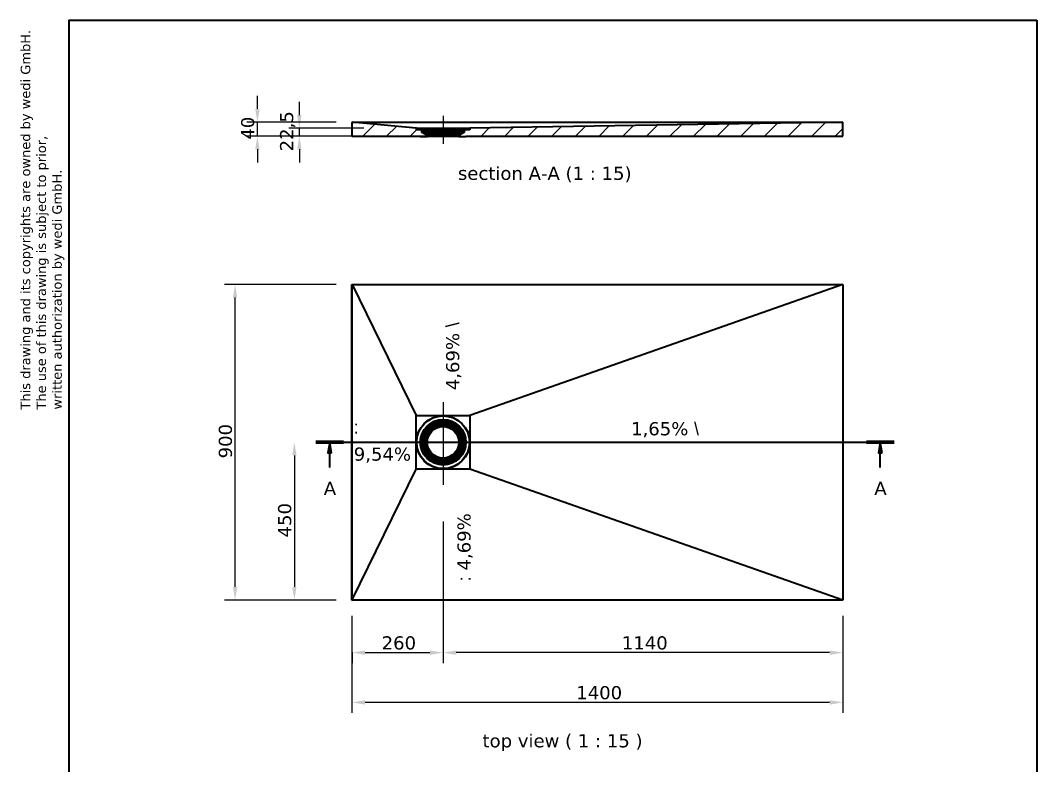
# Model space of a CAD drawing. Header units: millimetres. Extents: x 101 to 3000, y 150 to 4305.
# Drawn here: x 101 to 3000, y 2179 to 4305 of the extents above; entities that cross this region are included whole.
import ezdxf

# ---------------------------------------------------------------- set-up
doc = ezdxf.new("R2010")
doc.units = ezdxf.units.MM
doc.header["$LTSCALE"] = 15
for name, color, linetype, lineweight in [('_Sichtbarkanten', 7, 'Continuous', 35), ('Bemaßung (ISO)', 7, 'Continuous', 25), ('Mittellinie (ISO)', 7, 'Continuous', 25), ('Rahmen (ISO)', 7, 'Continuous', 35), ('Schnittlinie (ISO)', 7, 'Continuous', 35), ('Schraffur (ISO)', 7, 'Continuous', 13), ('Symbol (ISO)', 7, 'Continuous', 25), ('Verdeckt (ISO)', 7, 'Continuous', 35)]:
    doc.layers.add(name, color=color, linetype=linetype, lineweight=lineweight)
doc.styles.add('Bezeichnungstext (DIN)', font='verdana.ttf')
doc.styles.add('Notiztext (DIN)', font='verdana.ttf')
doc.dimstyles.new('Standard (DIN)', dxfattribs={"dimscale": 15, "dimtxt": 2.5, "dimasz": 2.5, "dimexe": 2, "dimexo": 10, "dimgap": 0.5, "dimtad": 1, "dimdec": 1, "dimrnd": 1e-08, "dimtxsty": 'Notiztext (DIN)', "dimcen": 0.09, "dimclrd": 256, "dimclre": 256, "dimclrt": 256, "dimadec": 0, "dimazin": 2, "dimtfac": 1, "dimtmove": 0, "dimatfit": 3, "dimfxl": 0, "dimtolj": 1, "dimtzin": 0, "dimlwd": -1, "dimlwe": -1, "dimarcsym": 0})
doc.dimstyles.new('Standard (DIN)-02', dxfattribs={"dimscale": 15, "dimtxt": 2.5, "dimasz": 2.5, "dimexe": 2, "dimexo": 3, "dimgap": 0.5, "dimtad": 1, "dimdec": 1, "dimrnd": 1e-08, "dimtxsty": 'Notiztext (DIN)', "dimcen": 0.09, "dimclrd": 256, "dimclre": 256, "dimclrt": 256, "dimadec": 0, "dimazin": 2, "dimtfac": 1, "dimtmove": 0, "dimatfit": 3, "dimfxl": 0, "dimtolj": 1, "dimtzin": 0, "dimlwd": -1, "dimlwe": -1, "dimarcsym": 0})

# ---------------------------------------------------------------- blocks, each defined once
blk = doc.blocks.new('Ränder Wedi_hoch')
at = {"layer": 'Rahmen (ISO)'}
for p, q in [((16, 287), (200, 287)), ((16, 287), (16, 10)), ((200, 287), (200, 10)), ((16, 10), (200, 10))]:
    blk.add_line(p, q, dxfattribs=at)
at = {"layer": 'Rahmen (ISO)', "char_height": 1.8, "width": 131.8193, "attachment_point": 4, "rotation": 90, "line_spacing_factor": 0.999579, "style": 'Notiztext (DIN)'}
for s, insert in [('\\fVerdana|b0|i0;\\H1.8000;This drawing and its copyrights are owned by wedi GmbH.\\PThe use of this drawing is subject to prior,\\Pwritten authorization by wedi GmbH.', (10.99, 213)), ('\\fVerdana|b0|i0;\\H1.8000;Diese Zeichnung / Skizze ist Eigentum der wedi GmbH und \\Punterliegt dem Urheberrecht. Die Verwendung bedarf in jedem\\PFall der vorherigen, schriftlichen Zustimmung der wedi GmbH.', (10.99, 10))]:
    blk.add_mtext(s, dxfattribs=dict(at, insert=insert))
blk = doc.blocks.new('*D38')
at = {"layer": 'Bemaßung (ISO)', "transparency": 16777216}
for p, q in [((1047.1, 2606.8), (1047.1, 2329.8)), ((2447.1, 2606.8), (2447.1, 2329.8)), ((2409.6, 2359.8), (1084.6, 2359.8))]:
    blk.add_line(p, q, dxfattribs=at)
for points in [[(1084.6, 2366), (1084.6, 2353.5), (1047.1, 2359.8)], [(2409.6, 2366), (2409.6, 2353.5), (2447.1, 2359.8)]]:
    blk.add_solid(points, dxfattribs=at)
at = {"layer": 'Defpoints', "color": 0, "transparency": 16777216}
for p in [(1047.1, 2651.8), (2447.1, 2651.8), (1047.1, 2359.8)]:
    blk.add_point(p, dxfattribs=at)
at = {"layer": 'Bemaßung (ISO)', "transparency": 16777216, "insert": (1686.8, 2406.3), "char_height": 37.5, "attachment_point": 1, "style": 'Notiztext (DIN)'}
blk.add_mtext('\\A1;1400', dxfattribs=at)
blk = doc.blocks.new('2DTransSchnitt0')
at = {"layer": 'Schnittlinie (ISO)', "linetype": 'Continuous'}
for p, q in [((62.95, 206.78), (172.89, 206.78)), ((65.58, 206.78), (65.23, 204.78)), ((65.58, 204.78), (65.58, 206.78)), ((65.93, 204.78), (65.58, 206.78)), ((170.27, 206.78), (169.92, 204.78)), ((170.27, 204.78), (170.27, 206.78)), ((170.62, 204.78), (170.27, 206.78)), ((65.23, 204.78), (65.93, 204.78)), ((65.58, 202), (65.58, 204.78)), ((169.92, 204.78), (170.62, 204.78)), ((170.27, 202), (170.27, 204.78))]:
    blk.add_line(p, q, dxfattribs=at)
at = {"layer": 'Schnittlinie (ISO)', "linetype": 'Continuous', "lineweight": 70}
for p, q in [((62.95, 206.78), (68.21, 206.78)), ((167.64, 206.78), (172.89, 206.78))]:
    blk.add_line(p, q, dxfattribs=at)
at = {"layer": 'Schnittlinie (ISO)', "linetype": 'Continuous', "flags": 128}
for points in [[(65.93, 204.78), (65.58, 206.78), (65.23, 204.78), (65.93, 204.78)], [(170.62, 204.78), (170.27, 206.78), (169.92, 204.78), (170.62, 204.78)]]:
    blk.add_lwpolyline(points, dxfattribs=at)
at = {"layer": 'Schnittlinie (ISO)'}
for points in [[(65.93, 204.78), (65.58, 206.78), (65.23, 204.78), (65.93, 204.78)], [(170.62, 204.78), (170.27, 206.78), (169.92, 204.78), (170.62, 204.78)]]:
    blk.add_solid(points, dxfattribs=at)
at = {"layer": 'Schnittlinie (ISO)', "char_height": 2.5, "attachment_point": 7, "style": 'Bezeichnungstext (DIN)'}
for insert in [(64.45, 196.78), (169.13, 196.78)]:
    blk.add_mtext('A', dxfattribs=dict(at, insert=insert))
blk = doc.blocks.new('*D40')
at = {"layer": 'Bemaßung (ISO)', "transparency": 16777216}
for p, q in [((1002.1, 3551.8), (683.8, 3551.8)), ((713.8, 2689.3), (713.8, 3514.3)), ((1002.1, 2651.8), (683.8, 2651.8))]:
    blk.add_line(p, q, dxfattribs=at)
for points in [[(707.6, 3514.3), (720.1, 3514.3), (713.8, 3551.8)], [(707.6, 2689.3), (720.1, 2689.3), (713.8, 2651.8)]]:
    blk.add_solid(points, dxfattribs=at)
at = {"layer": 'Defpoints', "color": 0, "transparency": 16777216}
for p in [(713.8, 3551.8), (1047.1, 3551.8), (1047.1, 2651.8)]:
    blk.add_point(p, dxfattribs=at)
at = {"layer": 'Bemaßung (ISO)', "transparency": 16777216, "insert": (667.3, 3055.7), "char_height": 37.5, "attachment_point": 1, "rotation": 90, "style": 'Notiztext (DIN)'}
blk.add_mtext('\\A1;900', dxfattribs=at)
blk = doc.blocks.new('*D41')
at = {"layer": 'Bemaßung (ISO)', "transparency": 16777216}
for p, q in [((777.5, 4052.3), (777.5, 4089.8)), ((1002.3, 4014.8), (747.5, 4014.8)), ((777.5, 3974.8), (777.5, 4014.8)), ((1327.1, 3974.8), (747.5, 3974.8)), ((777.5, 3937.3), (777.5, 3899.8))]:
    blk.add_line(p, q, dxfattribs=at)
for points in [[(771.2, 4052.3), (783.7, 4052.3), (777.5, 4014.8)], [(771.2, 3937.3), (783.7, 3937.3), (777.5, 3974.8)]]:
    blk.add_solid(points, dxfattribs=at)
at = {"layer": 'Defpoints', "color": 0, "transparency": 16777216}
for p in [(777.5, 4014.8), (1047.3, 4014.8), (1372.1, 3974.8)]:
    blk.add_point(p, dxfattribs=at)
at = {"layer": 'Bemaßung (ISO)', "transparency": 16777216, "insert": (730.9, 3964.6), "char_height": 37.5, "attachment_point": 1, "rotation": 90, "style": 'Notiztext (DIN)'}
blk.add_mtext('\\A1;40', dxfattribs=at)
blk = doc.blocks.new('*D42')
at = {"layer": 'Bemaßung (ISO)', "transparency": 16777216}
for p, q in [((1307.2, 2875.3), (1307.2, 2471.8)), ((1047.3, 2501.9), (1047.3, 2471.8)), ((1084.8, 2501.8), (1269.7, 2501.8))]:
    blk.add_line(p, q, dxfattribs=at)
for points in [[(1084.8, 2508), (1084.8, 2495.5), (1047.3, 2501.8)], [(1269.7, 2508), (1269.7, 2495.5), (1307.2, 2501.8)]]:
    blk.add_solid(points, dxfattribs=at)
at = {"layer": 'Defpoints', "color": 0, "transparency": 16777216}
for p in [(1307.2, 3025.3), (1047.3, 2651.9), (1307.2, 2501.8)]:
    blk.add_point(p, dxfattribs=at)
at = {"layer": 'Bemaßung (ISO)', "transparency": 16777216, "insert": (1131.8, 2548.3), "char_height": 37.5, "attachment_point": 1, "style": 'Notiztext (DIN)'}
blk.add_mtext('\\A1;260', dxfattribs=at)
blk = doc.blocks.new('*D43')
at = {"layer": 'Bemaßung (ISO)', "transparency": 16777216}
for p, q in [((1307.2, 2875.3), (1307.2, 2471.8)), ((2409.6, 2501.8), (1344.7, 2501.8)), ((2447.1, 2501.8), (2447.1, 2471.8))]:
    blk.add_line(p, q, dxfattribs=at)
for points in [[(1344.7, 2508), (1344.7, 2495.5), (1307.2, 2501.8)], [(2409.6, 2508), (2409.6, 2495.5), (2447.1, 2501.8)]]:
    blk.add_solid(points, dxfattribs=at)
at = {"layer": 'Defpoints', "color": 0, "transparency": 16777216}
for p in [(1307.2, 3025.3), (2447.1, 2651.8), (1307.2, 2501.8)]:
    blk.add_point(p, dxfattribs=at)
at = {"layer": 'Bemaßung (ISO)', "transparency": 16777216, "insert": (1816.8, 2548.3), "char_height": 37.5, "attachment_point": 1, "style": 'Notiztext (DIN)'}
blk.add_mtext('\\A1;1140', dxfattribs=at)
blk = doc.blocks.new('*D45')
at = {"layer": 'Bemaßung (ISO)', "transparency": 16777216}
for p, q in [((897.1, 4034.8), (897.1, 4072.3)), ((1081.1, 3997.3), (867.1, 3997.3)), ((897.1, 3974.8), (867.1, 3974.8)), ((897.1, 3974.8), (897.1, 3997.3)), ((897.1, 3937.3), (897.1, 3899.8))]:
    blk.add_line(p, q, dxfattribs=at)
for points in [[(890.9, 4034.8), (903.4, 4034.8), (897.1, 3997.3)], [(890.9, 3937.3), (903.4, 3937.3), (897.1, 3974.8)]]:
    blk.add_solid(points, dxfattribs=at)
at = {"layer": 'Defpoints', "color": 0, "transparency": 16777216}
for p in [(897.1, 3997.3), (1047.1, 3974.8), (1231.1, 3997.3)]:
    blk.add_point(p, dxfattribs=at)
at = {"layer": 'Bemaßung (ISO)', "transparency": 16777216, "insert": (842, 3931.3), "char_height": 37.5, "attachment_point": 1, "rotation": 90, "style": 'Notiztext (DIN)'}
blk.add_mtext('\\A1;22,5', dxfattribs=at)
blk = doc.blocks.new('*D46')
at = {"layer": 'Bemaßung (ISO)', "transparency": 16777216}
for p, q in [((882.9, 3064.3), (882.9, 2689.3)), ((897.1, 2651.8), (852.9, 2651.8))]:
    blk.add_line(p, q, dxfattribs=at)
for points in [[(876.6, 3064.3), (889.1, 3064.3), (882.9, 3101.8)], [(876.6, 2689.3), (889.1, 2689.3), (882.9, 2651.8)]]:
    blk.add_solid(points, dxfattribs=at)
at = {"layer": 'Defpoints', "color": 0, "transparency": 16777216}
for p in [(944.3, 3101.8), (882.9, 2651.8), (1047.1, 2651.8)]:
    blk.add_point(p, dxfattribs=at)
at = {"layer": 'Bemaßung (ISO)', "transparency": 16777216, "insert": (836.3, 2830.3), "char_height": 37.5, "attachment_point": 1, "rotation": 90, "style": 'Notiztext (DIN)'}
blk.add_mtext('\\A1;450', dxfattribs=at)

msp = doc.modelspace()

# ---------------------------------------------------------------- hatches: boundary and pattern name
at = {"layer": 'Schraffur (ISO)'}
h = msp.add_hatch(dxfattribs=at)
h.set_pattern_fill('ANSI31', color=256, scale=381, style=0)
h.set_pattern_definition([(45, (0, 0), (-33.67596, 33.67596), [])])
h.paths.add_polyline_path([(1352.64, 3976.01), (1354.39, 3976.01), (1354.39, 3978.71), (1367.39, 3987.01), (1367.39, 3995.01), (1382.39, 3995.01), (1382.39, 3996.01), (1365.09, 3996.01), (1364.59, 3995.51), (1364.59, 3990.51), (1362.89, 3990.51), (1362.39, 3990.01), (1362.39, 3988.51), (1358.39, 3985.96), (1358.39, 3983.64), (1356.09, 3982.17), (1356.09, 3984.01), (1353.64, 3982.45), (1352.64, 3980.71)])
h.paths.add_polyline_path([(1259.89, 3976.01), (1261.64, 3976.01), (1261.64, 3980.71), (1260.64, 3982.45), (1258.19, 3984.01), (1258.19, 3982.17), (1255.89, 3983.64), (1255.89, 3985.96), (1251.89, 3988.51), (1251.89, 3990.01), (1251.39, 3990.51), (1249.69, 3990.51), (1249.69, 3995.51), (1249.19, 3996.01), (1231.89, 3996.01), (1231.89, 3995.01), (1246.89, 3995.01), (1246.89, 3987.01), (1259.89, 3978.71)])
h.paths.add_polyline_path([(1259.14, 3978.01), (1246.64, 3985.01), (1246.64, 3993.01), (1231.14, 3993.01), (1231.14, 3997.26), (1230.7, 3997.26), (1047.26, 4014.76), (1047.14, 4013.51), (1047.14, 3974.76), (1242.14, 3974.76), (1242.14, 3974.06), (1262.14, 3974.06), (1262.14, 3974.76), (1259.14, 3974.76)])
h.paths.add_polyline_path([(1367.64, 3985.01), (1355.14, 3978.01), (1355.14, 3974.76), (1352.14, 3974.76), (1352.14, 3974.06), (1372.14, 3974.06), (1372.14, 3974.76), (2447.14, 3974.76), (2447.14, 4013.51), (2447.12, 4014.76), (1383.63, 3997.26), (1383.14, 3997.26), (1383.14, 3993.01), (1367.64, 3993.01)])

# ---------------------------------------------------------------- linework, layer by layer
at = {"layer": '_Sichtbarkanten'}
for p, q in [((1047.26, 4014.76), (1047.14, 4013.51)), ((1047.14, 4013.51), (1047.14, 3974.76)), ((1230.7, 3997.26), (1047.26, 4014.76)), ((1047.26, 4014.76), (1047.26, 4014.76)), ((1047.26, 4014.76), (2447.04, 4014.76)), ((2447.12, 4014.76), (1383.63, 3997.26)), ((2447.14, 4013.51), (2447.12, 4014.76)), ((2447.14, 3974.76), (2447.14, 4013.51)), ((1047.14, 3974.76), (1242.14, 3974.76)), ((1231.14, 3997.26), (1230.7, 3997.26)), ((1231.14, 3993.01), (1231.14, 3997.26)), ((1231.14, 3997.26), (1383.14, 3997.26)), ((1246.64, 3993.01), (1231.14, 3993.01)), ((1249.19, 3996.01), (1231.89, 3996.01)), ((1231.89, 3996.01), (1231.89, 3995.01)), ((1231.89, 3995.01), (1246.89, 3995.01)), ((1242.14, 3974.76), (1242.14, 3974.06)), ((1242.14, 3974.06), (1262.14, 3974.06)), ((1246.64, 3985.01), (1246.64, 3993.01)), ((1246.89, 3993.01), (1246.64, 3993.01)), ((1259.14, 3978.01), (1246.64, 3985.01)), ((1250.02, 3985.01), (1246.64, 3985.01)), ((1246.89, 3995.01), (1246.89, 3987.01)), ((1246.89, 3987.01), (1259.89, 3978.71)), ((1249.69, 3995.51), (1249.19, 3996.01)), ((1365.09, 3996.01), (1249.19, 3996.01)), ((1249.69, 3990.51), (1249.69, 3995.51)), ((1249.69, 3995.51), (1364.59, 3995.51)), ((1251.39, 3990.51), (1249.69, 3990.51)), ((1251.89, 3990.01), (1251.39, 3990.51)), ((1362.89, 3990.51), (1251.39, 3990.51)), ((1251.89, 3988.51), (1251.89, 3990.01)), ((1251.89, 3990.01), (1362.39, 3990.01)), ((1255.89, 3985.96), (1251.89, 3988.51)), ((1362.39, 3988.51), (1251.89, 3988.51)), ((1255.89, 3983.64), (1255.89, 3985.96)), ((1358.39, 3985.96), (1255.89, 3985.96)), ((1258.19, 3982.17), (1255.89, 3983.64)), ((1258.19, 3983.64), (1255.89, 3983.64)), ((1260.64, 3982.45), (1258.19, 3984.01)), ((1258.19, 3984.01), (1258.19, 3982.17)), ((1356.09, 3984.01), (1258.19, 3984.01)), ((1259.14, 3974.76), (1259.14, 3978.01)), ((1259.14, 3978.01), (1259.89, 3978.01)), ((1262.14, 3974.76), (1259.14, 3974.76)), ((1259.89, 3978.71), (1259.89, 3976.01)), ((1259.89, 3976.01), (1261.64, 3976.01)), ((1261.64, 3980.71), (1260.64, 3982.45)), ((1353.64, 3982.45), (1260.64, 3982.45)), ((1261.64, 3976.01), (1261.64, 3980.71)), ((1352.64, 3980.71), (1261.64, 3980.71)), ((1352.64, 3976.01), (1261.64, 3976.01)), ((1262.14, 3974.06), (1262.14, 3974.76)), ((1262.14, 3974.76), (1352.14, 3974.76)), ((1352.14, 3974.06), (1262.14, 3974.06)), ((1355.14, 3974.76), (1352.14, 3974.76)), ((1352.14, 3974.76), (1352.14, 3974.06)), ((1352.14, 3974.06), (1372.14, 3974.06)), ((1353.64, 3982.45), (1352.64, 3980.71)), ((1352.64, 3980.71), (1352.64, 3976.01)), ((1352.64, 3976.01), (1354.39, 3976.01)), ((1356.09, 3984.01), (1353.64, 3982.45)), ((1354.39, 3978.71), (1367.39, 3987.01)), ((1354.39, 3976.01), (1354.39, 3978.71)), ((1354.39, 3978.01), (1355.14, 3978.01)), ((1367.64, 3985.01), (1355.14, 3978.01)), ((1355.14, 3978.01), (1355.14, 3974.76)), ((1356.09, 3982.17), (1356.09, 3984.01)), ((1358.39, 3983.64), (1356.09, 3982.17)), ((1358.39, 3983.64), (1356.09, 3983.64)), ((1362.39, 3988.51), (1358.39, 3985.96)), ((1358.39, 3985.96), (1358.39, 3983.64)), ((1362.89, 3990.51), (1362.39, 3990.01)), ((1362.39, 3990.01), (1362.39, 3988.51)), ((1364.59, 3990.51), (1362.89, 3990.51)), ((1367.64, 3985.01), (1364.26, 3985.01)), ((1365.09, 3996.01), (1364.59, 3995.51)), ((1364.59, 3995.51), (1364.59, 3990.51)), ((1382.39, 3996.01), (1365.09, 3996.01)), ((1367.39, 3995.01), (1382.39, 3995.01)), ((1367.39, 3987.01), (1367.39, 3995.01)), ((1367.64, 3993.01), (1367.39, 3993.01)), ((1383.14, 3993.01), (1367.64, 3993.01)), ((1367.64, 3993.01), (1367.64, 3985.01)), ((1372.14, 3974.06), (1372.14, 3974.76)), ((1372.14, 3974.76), (2447.14, 3974.76)), ((1382.39, 3995.01), (1382.39, 3996.01)), ((1383.63, 3997.26), (1383.14, 3997.26)), ((1383.14, 3997.26), (1383.14, 3993.01)), ((1047.14, 3551.77), (2447.14, 3551.77)), ((1047.14, 2651.77), (1047.14, 3551.77)), ((1047.14, 3551.77), (1047.26, 3551.71)), ((1047.26, 3551.71), (2447.04, 3551.71)), ((1047.26, 3551.62), (1047.26, 3551.71)), ((1047.26, 2651.92), (1047.26, 3551.62)), ((1047.26, 3551.62), (1230.7, 3178.24)), ((2447.04, 3551.71), (1383.63, 3178.24)), ((2447.04, 3551.71), (2447.12, 3551.71)), ((2447.14, 3551.77), (2447.12, 3551.71)), ((2447.12, 3551.71), (2447.12, 2651.83)), ((2447.14, 3551.77), (2447.14, 2651.77)), ((1230.7, 3178.24), (1383.63, 3178.24)), ((1230.7, 3025.3), (1230.7, 3178.24)), ((1383.63, 3178.24), (1383.63, 3025.3)), ((1047.26, 2651.92), (1230.7, 3025.3)), ((1383.63, 3025.3), (1230.7, 3025.3)), ((2447.04, 2651.83), (1383.63, 3025.3)), ((1047.14, 2651.77), (1047.26, 2651.83)), ((2447.14, 2651.77), (1047.14, 2651.77)), ((1047.26, 2651.92), (1047.26, 2651.83)), ((2447.04, 2651.83), (1047.26, 2651.83)), ((2447.04, 2651.83), (2447.12, 2651.83)), ((2447.14, 2651.77), (2447.12, 2651.83))]:
    msp.add_line(p, q, dxfattribs=at)
for radius in [76, 75.25, 57.95, 57.45, 55.75, 55.25, 51.25, 48.95, 46.5, 45.5, 45]:
    msp.add_circle((1307.14, 3101.77), radius, dxfattribs=at)
at = {"layer": 'Mittellinie (ISO)', "linetype": 'Continuous'}
for p, q in [((1307.14, 4033.01), (1307.14, 3953.01)), ((1307.16, 3215.74), (1307.16, 2979.86))]:
    msp.add_line(p, q, dxfattribs=at)
at = {"layer": 'Verdeckt (ISO)'}
for radius in [65, 60.5, 60.25, 48, 47.25]:
    msp.add_circle((1307.14, 3101.77), radius, dxfattribs=at)

# ---------------------------------------------------------------- block references
at = {"xscale": 15, "yscale": 15, "zscale": 15}
msp.add_blockref('Ränder Wedi_hoch', (0, 0), dxfattribs=at)
at = {"layer": 'Schnittlinie (ISO)', "xscale": 15, "yscale": 15, "zscale": 15}
msp.add_blockref('2DTransSchnitt0', (0, 0), dxfattribs=at)

# ---------------------------------------------------------------- texts
at = {"layer": 'Symbol (ISO)', "char_height": 37.5, "attachment_point": 7, "style": 'Bezeichnungstext (DIN)'}
for s, insert in [('section A-A (1 : 15)', (1349.38, 3843.21)), ('top view ( 1 : 15 )', (1419.5, 2220.92))]:
    msp.add_mtext(s, dxfattribs=dict(at, insert=insert))
at = {"layer": 'Symbol (ISO)', "char_height": 37.5, "attachment_point": 1, "rotation": 90, "style": 'Notiztext (DIN)'}
for s, insert, width in [('{4,69% \\fAIGDT|b0|i0;\\H37.3096;\\\\}', (1315.59, 3250.12), 259.9982), ('{\\fAIGDT|b0|i0;\\H37.3096;:\\fVerdana|b0|i0;\\H37.5000; 4,69%}', (1347.88, 2705.7), 262.2671)]:
    msp.add_mtext(s, dxfattribs=dict(at, insert=insert, width=width))
at = {"layer": 'Symbol (ISO)', "insert": (1843.14, 3159.03), "char_height": 37.5, "width": 259.9982, "attachment_point": 1, "style": 'Notiztext (DIN)'}
msp.add_mtext('{1,65% \\fAIGDT|b0|i0;\\H37.3096;\\\\}', dxfattribs=at)
at = {"layer": 'Symbol (ISO)', "insert": (1052.25, 3163.69), "char_height": 37.5, "width": 172.6224, "attachment_point": 1, "line_spacing_factor": 1.238006, "style": 'Notiztext (DIN)'}
msp.add_mtext('{\\fAIGDT|b0|i0|c2|p2;\\H0.99492x;:} \\P9,54%', dxfattribs=at)

# ---------------------------------------------------------------- dimensions: what is measured, and where the dimension line sits
at = {"layer": 'Bemaßung (ISO)'}
for base, p1, p2, angle, dimstyle, override, picture, middle in [((777.45, 4014.76), (1372.14, 3974.76), (1047.26, 4014.76), 90, 'Standard (DIN)-02', {"dimdec": 1, "dimtp": 0, "dimtm": 0, "dimtdec": 2, "dimtofl": 1, "dimatfit": 1}, '*D41', (777.45, 3994.76)), ((897.14, 3997.26), (1047.14, 3974.76), (1231.14, 3997.26), 270, 'Standard (DIN)', {"dimdec": 1, "dimtp": 0, "dimtm": 0, "dimtdec": 2, "dimtofl": 1, "dimatfit": 1}, '*D45', (897.14, 3986.01)), ((713.81, 3551.77), (1047.14, 2651.77), (1047.14, 3551.77), 90, 'Standard (DIN)-02', {"dimdec": 1, "dimtp": 0, "dimtm": 0, "dimtdec": 2, "dimtofl": 0, "dimatfit": 1}, '*D40', (713.81, 3101.77)), ((882.86, 2651.77), (944.32, 3101.77), (1047.14, 2651.77), 270, 'Standard (DIN)', {"dimdec": 1, "dimse1": 1, "dimtp": 0, "dimtm": 0, "dimtdec": 2, "dimtofl": 0, "dimatfit": 1}, '*D46', (882.86, 2876.77)), ((1307.16, 2501.77), (2447.12, 2651.83), (1307.16, 3025.3), 180, 'Standard (DIN)', {"dimdec": 1, "dimtp": 0, "dimtm": 0, "dimtdec": 2, "dimtofl": 0, "dimatfit": 1}, '*D43', (1877.14, 2501.77)), ((1047.14, 2359.76), (2447.14, 2651.77), (1047.14, 2651.77), 180, 'Standard (DIN)-02', {"dimdec": 1, "dimtp": 0, "dimtm": 0, "dimtdec": 2, "dimtofl": 0, "dimatfit": 1}, '*D38', (1747.14, 2359.76))]:
    dim = msp.add_linear_dim(base=base, p1=p1, p2=p2, angle=angle, dimstyle=dimstyle, override=override, dxfattribs=at)
    dim.commit()
    dim.dimension.update_dxf_attribs({"geometry": picture, "text_midpoint": middle, "dimtype": 160})
dim = msp.add_linear_dim(base=(1307.16, 2501.77), p1=(1047.26, 2651.92), p2=(1307.16, 3025.3), dimstyle='Standard (DIN)', override={"dimdec": 0, "dimtp": 0, "dimtm": 0, "dimtdec": 0, "dimtofl": 0, "dimatfit": 1}, dxfattribs=at)
dim.commit()
dim.dimension.update_dxf_attribs({"geometry": '*D42', "text_midpoint": (1177.21, 2501.77), "dimtype": 160})

doc.saveas('drawing.dxf')
